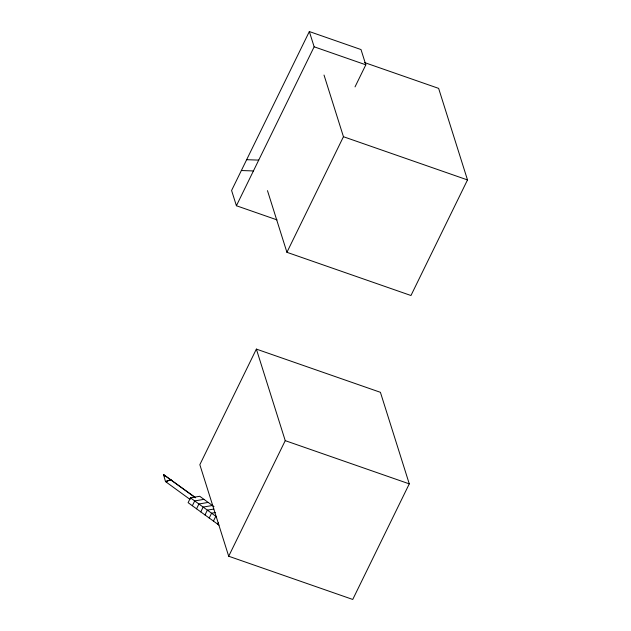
<?xml version="1.0" encoding="UTF-8"?>
<svg xmlns="http://www.w3.org/2000/svg" width="631" height="631" viewBox="0 0 631 631"><rect width="100%" height="100%" fill="white"/><g stroke="black" fill="none" stroke-linecap="round" stroke-linejoin="round"><path stroke-width="0.95" d="M355.024 86.889L365.822 64.812L361.011 49.557L309.332 31.55L231.593 190.483L236.404 205.738L277.017 219.888M236.404 205.738L314.143 46.804L309.332 31.55M364.576 62.579L438.632 88.379L467.5 179.93L410.962 295.513L286.924 252.305L343.453 136.714L324.019 75.057M256.367 349.101L199.838 464.692L228.698 556.234L352.745 599.45L409.274 483.867L380.414 392.316L256.367 349.101L285.236 440.651L228.698 556.234M213.98 506.646L199.735 496.281L190.467 497.851L188.117 502.67L218.981 525.126M192.337 505.739L194.695 500.927L203.955 499.35M196.556 508.815L198.915 503.995L208.175 502.418M200.776 511.883L203.135 507.072L212.395 505.494M205.004 514.959L207.354 510.14L213.838 509.036M209.224 518.027L211.574 513.208L215.281 512.577M213.444 521.096L215.802 516.284M217.663 524.172L218.452 522.563M171.679 480.522L170.725 479.584L165.503 481.571L163.5 474.567L195.263 497.433M246.65 159.698L258.726 160.108M241.35 170.528L253.425 170.938M167.12 481.737L165.503 481.571L190.041 499.421M314.143 46.804L365.822 64.812M343.453 136.714L467.5 179.93M285.236 440.651L409.274 483.867M195.429 497.796L163.5 474.567L164.715 476.058M190.467 497.851L216.591 516.86M267.481 190.649L286.924 252.305M167.365 481.453A26.707 11.066 -54 0 0 165.503 481.571A26.707 11.066 -54 0 0 170.725 479.584"/></g></svg>
